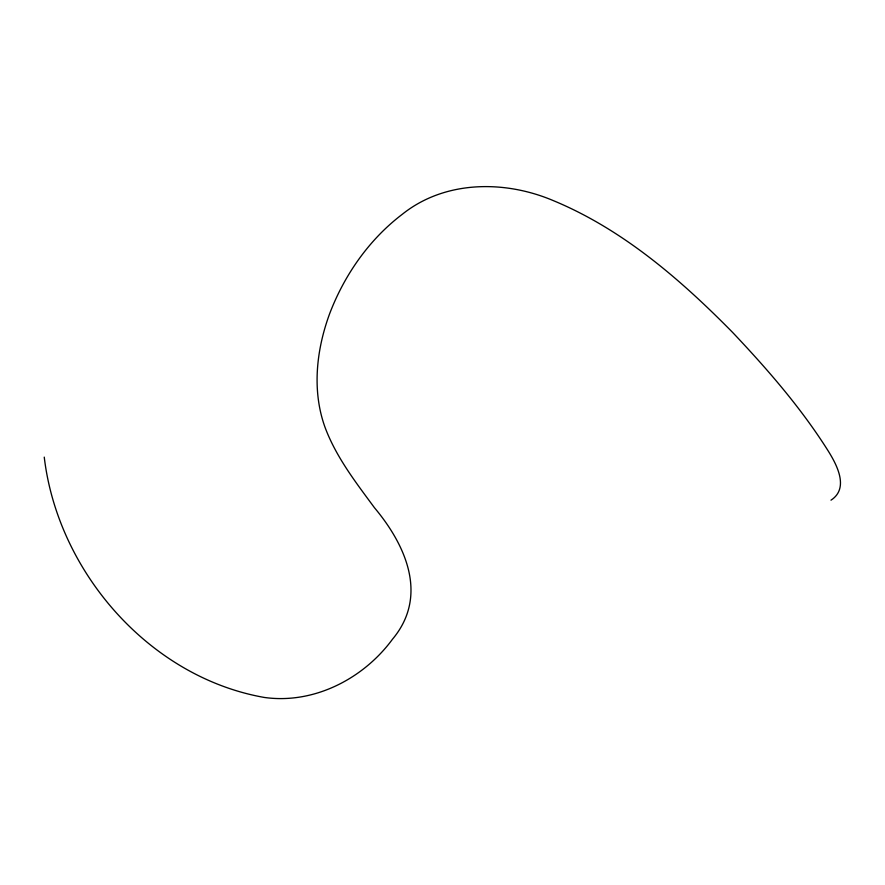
<?xml version="1.0" encoding="UTF-8"?>
<svg xmlns="http://www.w3.org/2000/svg" width="885" height="885" viewBox="0 0 885 885"><rect width="100%" height="100%" fill="white"/><g stroke="black" fill="none" stroke-linecap="round" stroke-linejoin="round"><path stroke-width="1.33" d="M830.993 500.169C849.877 487.912 836.192 463.519 827.243 449.436C800.272 406.989 767.063 368.846 732.581 332.384C680.255 279.217 622.188 228.972 552.494 200.275C504.118 179.987 444.547 180.429 402.31 214.27C369.133 239.481 344.475 274.859 329.674 313.622C316.365 349.763 311.719 390.683 325.105 427.51C336.212 457.191 355.858 482.458 374.466 507.736C406.115 545.492 428.528 596.236 392.486 639.224C363.481 678.751 313.777 704.471 264.239 697.435C149.288 677.136 57.813 571.843 44.25 457.114"/></g></svg>
